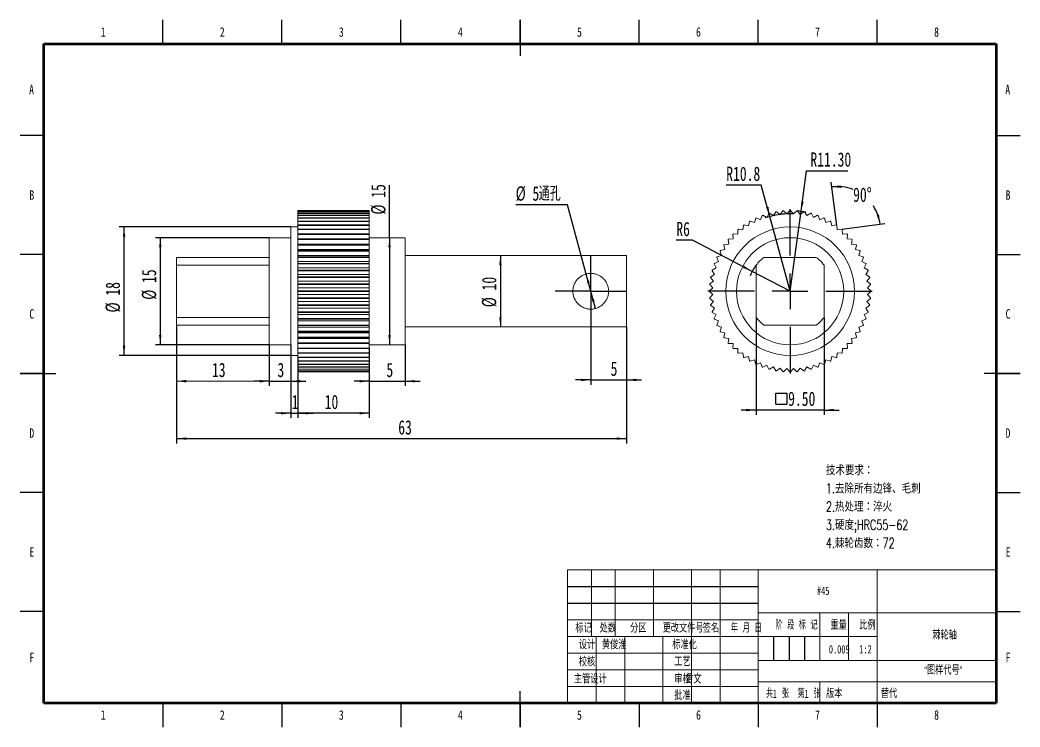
# Model space of a CAD drawing. Header units: millimetres. Extents: x 0 to 420, y 0 to 297.
import ezdxf

# ---------------------------------------------------------------- set-up
doc = ezdxf.new("R2010")
doc.units = ezdxf.units.MM
for name, color, linetype in [('10', 7, 'Continuous'), ('5', 7, 'Continuous'), ('SLD-0', 7, 'Continuous')]:
    doc.layers.add(name, color=color, linetype=linetype)
doc.layers.add('细线层', color=4, linetype='Continuous', lineweight=15)
doc.styles.add('SLDTEXTSTYLE0', font='TXT', dxfattribs={"width": 0.7, "bigfont": 'bigfont'})
doc.styles.add('SLDTEXTSTYLE1', font='TXT', dxfattribs={"width": 0.75})
doc.styles.add('SLDTEXTSTYLE2', font='TXT', dxfattribs={"width": 0.7})
doc.styles.add('SLDTEXTSTYLE3', font='TXT', dxfattribs={"width": 0.6, "bigfont": 'bigfont'})
doc.styles.add('SLDTEXTSTYLE4', font='TXT', dxfattribs={"width": 0.614286, "bigfont": 'bigfont'})
doc.styles.add('SLDTEXTSTYLE5', font='TXT', dxfattribs={"width": 0.62, "bigfont": 'bigfont'})
doc.dimstyles.new('SLDDIMSTYLE0', dxfattribs={"dimtxt": 6, "dimasz": 4.08, "dimexe": 0, "dimexo": 0.0625, "dimgap": 1.5, "dimtad": 2, "dimlfac": 0.333333, "dimrnd": 1e-09, "dimzin": 12, "dimdsep": 46, "dimtxsty": 'SLDTEXTSTYLE2', "dimsah": 1, "dimcen": 0.09, "dimadec": 0, "dimazin": 3, "dimtfac": 1, "dimtofl": 0, "dimtmove": 0, "dimatfit": 3, "dimfxl": 1, "dimfrac": 2, "dimtolj": 1, "dimtzin": 12, "dimarcsym": 0})
doc.dimstyles.new('SLDDIMSTYLE1', dxfattribs={"dimtxt": 6, "dimasz": 4.08, "dimexe": 0, "dimexo": 0.0625, "dimgap": 1.5, "dimtad": 2, "dimlfac": 0.333333, "dimrnd": 1e-09, "dimzin": 12, "dimdsep": 46, "dimtxsty": 'SLDTEXTSTYLE2', "dimsah": 1, "dimcen": 0.09, "dimadec": 0, "dimazin": 3, "dimtfac": 1, "dimtmove": 0, "dimatfit": 0, "dimfxl": 1, "dimfrac": 2, "dimtolj": 1, "dimtzin": 12, "dimarcsym": 0})
doc.dimstyles.new('SLDDIMSTYLE2', dxfattribs={"dimtxt": 6, "dimasz": 4.08, "dimexe": 0, "dimexo": 0.0625, "dimgap": 1.5, "dimtad": 2, "dimlfac": 0.333333, "dimrnd": 1e-09, "dimzin": 12, "dimdsep": 46, "dimtxsty": 'SLDTEXTSTYLE2', "dimsah": 1, "dimcen": 0, "dimadec": 0, "dimazin": 3, "dimtfac": 1, "dimtmove": 0, "dimatfit": 3, "dimfxl": 1, "dimfrac": 2, "dimtolj": 1, "dimtzin": 12, "dimarcsym": 0})
doc.dimstyles.new('SLDDIMSTYLE3', dxfattribs={"dimtxt": 6, "dimasz": 4.08, "dimexe": 0, "dimexo": 0.0625, "dimgap": 1.5, "dimtad": 0, "dimtih": 1, "dimtoh": 1, "dimlfac": 0.333333, "dimrnd": 1e-09, "dimzin": 12, "dimdsep": 46, "dimtxsty": 'SLDTEXTSTYLE2', "dimsah": 1, "dimcen": 0, "dimadec": 0, "dimazin": 3, "dimtfac": 1, "dimtofl": 0, "dimtmove": 0, "dimatfit": 3, "dimfxl": 1, "dimfrac": 2, "dimtolj": 1, "dimtzin": 12, "dimarcsym": 0})
doc.dimstyles.new('SLDDIMSTYLE4', dxfattribs={"dimtxt": 6, "dimasz": 4.08, "dimexe": 0, "dimexo": 0.0625, "dimgap": 1.5, "dimtad": 2, "dimlfac": 0.333333, "dimrnd": 1e-09, "dimzin": 4, "dimdsep": 46, "dimtxsty": 'SLDTEXTSTYLE2', "dimsah": 1, "dimcen": 0.09, "dimadec": 0, "dimazin": 1, "dimtfac": 1, "dimtmove": 0, "dimatfit": 0, "dimfxl": 1, "dimfrac": 2, "dimtolj": 1, "dimtzin": 12, "dimarcsym": 0})
doc.dimstyles.new('SLDDIMSTYLE5', dxfattribs={"dimtxt": 6, "dimasz": 4.08, "dimexe": 0, "dimexo": 0.0625, "dimgap": 1.5, "dimtad": 0, "dimtih": 1, "dimtoh": 1, "dimlfac": 0.333333, "dimrnd": 1e-09, "dimzin": 4, "dimdsep": 46, "dimtxsty": 'SLDTEXTSTYLE2', "dimsah": 1, "dimcen": 0, "dimadec": 0, "dimazin": 1, "dimtfac": 1, "dimtofl": 0, "dimtmove": 0, "dimatfit": 3, "dimfxl": 1, "dimfrac": 2, "dimtolj": 1, "dimtzin": 12, "dimarcsym": 0})
doc.dimstyles.new('SLDDIMSTYLE6', dxfattribs={"dimtxt": 6, "dimasz": 4.08, "dimexe": 0, "dimexo": 0.0625, "dimgap": 1.5, "dimtad": 0, "dimtih": 1, "dimtoh": 1, "dimdec": 4, "dimlfac": 0.333333, "dimzin": 12, "dimdsep": 46, "dimtxsty": 'SLDTEXTSTYLE2', "dimsah": 1, "dimcen": 0.09, "dimazin": 3, "dimtfac": 1, "dimtofl": 0, "dimtmove": 0, "dimatfit": 3, "dimfxl": 1, "dimfrac": 2, "dimtolj": 1, "dimtzin": 12, "dimarcsym": 0})

# ---------------------------------------------------------------- blocks, each defined once
blk = doc.blocks.new('SW_NOTE_12')
at = {"layer": '细线层', "color": 0, "attachment_point": 1, "style": 'SLDTEXTSTYLE0'}
for s, insert, char_height in [('技术要求：', (0, 5.46), 4.233), ('1.去除所有边锋、毛刺', (0, -2.19), 4.2333), ('2.热处理：淬火', (0, -9.83), 4.233), ('3.硬度;HRC55-62', (0, -17.48), 4.2333), ('4.棘轮齿数：72', (0, -25.12), 4.233)]:
    blk.add_mtext(s, dxfattribs=dict(at, insert=insert, char_height=char_height))
blk = doc.blocks.new('_D')
at = {"layer": '10'}
for p, q in [((65.71, 168.8), (65.71, 119.15)), ((254.71, 168.05), (254.71, 119.15)), ((65.71, 121.15), (254.71, 121.15))]:
    blk.add_line(p, q, dxfattribs=at)
for points in [[(65.71, 121.15), (69.79, 120.64), (69.79, 121.66)], [(254.71, 121.15), (250.63, 121.66), (250.63, 120.64)]]:
    blk.add_solid(points, dxfattribs=at)
at = {"layer": '10', "insert": (158.87, 128.88), "char_height": 6, "attachment_point": 1, "style": 'SLDTEXTSTYLE2'}
blk.add_mtext('63', dxfattribs=at)
blk = doc.blocks.new('_D_1')
at = {"layer": '10'}
for p, q in [((239.71, 168.05), (239.71, 143.79)), ((254.71, 168.05), (254.71, 143.79)), ((239.71, 145.79), (233.36, 145.79)), ((239.71, 145.79), (254.71, 145.79)), ((254.71, 145.79), (261.06, 145.79))]:
    blk.add_line(p, q, dxfattribs=at)
for points in [[(239.71, 145.79), (235.63, 146.3), (235.63, 145.28)], [(254.71, 145.79), (258.79, 145.28), (258.79, 146.3)]]:
    blk.add_solid(points, dxfattribs=at)
at = {"layer": '10', "insert": (248.06, 153.52), "char_height": 6, "attachment_point": 1, "style": 'SLDTEXTSTYLE2'}
blk.add_mtext('5', dxfattribs=at)
blk = doc.blocks.new('_D_2')
at = {"layer": '10'}
for p, q in [((113.71, 156.05), (113.71, 129.81)), ((116.71, 155.36), (116.71, 129.81)), ((113.71, 131.81), (107.36, 131.81)), ((113.71, 131.81), (116.71, 131.81)), ((116.71, 131.81), (123.06, 131.81))]:
    blk.add_line(p, q, dxfattribs=at)
for points in [[(113.71, 131.81), (109.63, 132.31), (109.63, 131.3)], [(116.71, 131.81), (120.79, 131.3), (120.79, 132.31)]]:
    blk.add_solid(points, dxfattribs=at)
at = {"layer": '10', "insert": (114.12, 139.54), "char_height": 6, "attachment_point": 1, "style": 'SLDTEXTSTYLE2'}
blk.add_mtext('1', dxfattribs=at)
blk = doc.blocks.new('_D_3')
at = {"layer": '10'}
for p, q in [((116.71, 149.29), (116.71, 129.82)), ((146.71, 149.29), (146.71, 129.82)), ((146.71, 131.82), (116.71, 131.82))]:
    blk.add_line(p, q, dxfattribs=at)
for points in [[(116.71, 131.82), (120.79, 131.31), (120.79, 132.33)], [(146.71, 131.82), (142.63, 132.33), (142.63, 131.31)]]:
    blk.add_solid(points, dxfattribs=at)
at = {"layer": '10', "insert": (127.97, 139.55), "char_height": 6, "attachment_point": 1, "style": 'SLDTEXTSTYLE2'}
blk.add_mtext('10', dxfattribs=at)
blk = doc.blocks.new('_D_4')
at = {"layer": '10'}
for p, q in [((104.71, 160.55), (104.71, 143.26)), ((113.71, 160.55), (113.71, 143.26)), ((104.71, 145.26), (98.36, 145.26)), ((104.71, 145.26), (113.71, 145.26)), ((113.71, 145.26), (120.06, 145.26))]:
    blk.add_line(p, q, dxfattribs=at)
for points in [[(104.71, 145.26), (100.63, 145.77), (100.63, 144.75)], [(113.71, 145.26), (117.79, 144.75), (117.79, 145.77)]]:
    blk.add_solid(points, dxfattribs=at)
at = {"layer": '10', "insert": (108.12, 153), "char_height": 6, "attachment_point": 1, "style": 'SLDTEXTSTYLE2'}
blk.add_mtext('3', dxfattribs=at)
blk = doc.blocks.new('_D_5')
at = {"layer": '10'}
for p, q in [((161.71, 160.55), (161.71, 143.26)), ((146.71, 159.17), (146.71, 143.26)), ((146.71, 145.26), (140.36, 145.26)), ((146.71, 145.26), (161.71, 145.26)), ((161.71, 145.26), (168.06, 145.26))]:
    blk.add_line(p, q, dxfattribs=at)
for points in [[(146.71, 145.26), (142.63, 145.77), (142.63, 144.75)], [(161.71, 145.26), (165.79, 144.75), (165.79, 145.77)]]:
    blk.add_solid(points, dxfattribs=at)
at = {"layer": '10', "insert": (153.89, 153), "char_height": 6, "attachment_point": 1, "style": 'SLDTEXTSTYLE2'}
blk.add_mtext('5', dxfattribs=at)
blk = doc.blocks.new('_D_6')
at = {"layer": '10'}
blk.add_line((201.76, 198.05), (201.76, 168.05), dxfattribs=at)
for points in [[(201.76, 198.05), (201.26, 193.97), (202.27, 193.97)], [(201.76, 168.05), (202.27, 172.13), (201.26, 172.13)]]:
    blk.add_solid(points, dxfattribs=at)
at = {"layer": '10', "char_height": 6, "attachment_point": 1, "rotation": 90, "style": 'SLDTEXTSTYLE2'}
for s, insert in [('10', (194.03, 183.39)), ('%%c', (194, 176.34))]:
    blk.add_mtext(s, dxfattribs=dict(at, insert=insert))
blk = doc.blocks.new('_D_7')
at = {"layer": '10'}
for q in [(155.21, 227.58), (155.21, 160.55)]:
    blk.add_line((155.21, 205.55), q, dxfattribs=at)
for points in [[(155.21, 205.55), (154.7, 201.47), (155.72, 201.47)], [(155.21, 160.55), (155.72, 164.63), (154.7, 164.63)]]:
    blk.add_solid(points, dxfattribs=at)
at = {"layer": '10', "char_height": 6, "attachment_point": 1, "rotation": 90, "style": 'SLDTEXTSTYLE2'}
for s, insert in [('15', (147.48, 222.31)), ('%%c', (147.45, 215.26))]:
    blk.add_mtext(s, dxfattribs=dict(at, insert=insert))
blk = doc.blocks.new('_D_8')
at = {"layer": '10'}
for p, q in [((113.71, 210.05), (41.71, 210.05)), ((43.71, 156.05), (43.71, 210.05)), ((113.71, 156.05), (41.71, 156.05))]:
    blk.add_line(p, q, dxfattribs=at)
for points in [[(43.71, 210.05), (43.2, 205.97), (44.22, 205.97)], [(43.71, 156.05), (44.22, 160.13), (43.2, 160.13)]]:
    blk.add_solid(points, dxfattribs=at)
at = {"layer": '10', "char_height": 6, "attachment_point": 1, "rotation": 90, "style": 'SLDTEXTSTYLE2'}
for s, insert in [('18', (35.97, 181.19)), ('%%c', (35.95, 174.14))]:
    blk.add_mtext(s, dxfattribs=dict(at, insert=insert))
blk = doc.blocks.new('_D_9')
at = {"layer": '10'}
for p, q in [((104.71, 205.55), (56.92, 205.55)), ((58.92, 205.55), (58.92, 160.55)), ((104.71, 160.55), (56.92, 160.55))]:
    blk.add_line(p, q, dxfattribs=at)
for points in [[(58.92, 205.55), (58.41, 201.47), (59.43, 201.47)], [(58.92, 160.55), (59.43, 164.63), (58.41, 164.63)]]:
    blk.add_solid(points, dxfattribs=at)
at = {"layer": '10', "char_height": 6, "attachment_point": 1, "rotation": 90, "style": 'SLDTEXTSTYLE2'}
for s, insert in [('15', (51.19, 186.52)), ('%%c', (51.16, 179.47))]:
    blk.add_mtext(s, dxfattribs=dict(at, insert=insert))
blk = doc.blocks.new('_D_10')
at = {"layer": '10'}
for p, q in [((229.94, 219.36), (208.18, 219.36)), ((237.76, 190.29), (229.94, 219.36)), ((241.66, 175.8), (237.76, 190.29))]:
    blk.add_line(p, q, dxfattribs=at)
for points in [[(237.76, 190.29), (238.33, 186.22), (239.31, 186.48)], [(241.66, 175.8), (241.09, 179.88), (240.11, 179.61)]]:
    blk.add_solid(points, dxfattribs=at)
at = {"layer": '10', "char_height": 6, "attachment_point": 1}
for s, insert, style in [('%%c', (208.18, 227.12), 'SLDTEXTSTYLE2'), ('5', (215.23, 227.1), 'SLDTEXTSTYLE2'), ('通孔', (217.86, 227.1), 'SLDTEXTSTYLE0')]:
    blk.add_mtext(s, dxfattribs=dict(at, insert=insert, style=style))
blk = doc.blocks.new('_D_11')
at = {"layer": '细线层'}
for p, q in [((65.71, 168.8), (65.71, 143.28)), ((104.71, 160.55), (104.71, 143.28)), ((104.71, 145.28), (65.71, 145.28))]:
    blk.add_line(p, q, dxfattribs=at)
for points in [[(65.71, 145.28), (69.79, 144.77), (69.79, 145.79)], [(104.71, 145.28), (100.63, 145.79), (100.63, 144.77)]]:
    blk.add_solid(points, dxfattribs=at)
at = {"layer": '细线层', "insert": (80.62, 153.01), "char_height": 6, "attachment_point": 1, "style": 'SLDTEXTSTYLE2'}
blk.add_mtext('13', dxfattribs=at)
blk = doc.blocks.new('SW_CENTERMARKSYMBOL_37')
at = {"layer": '10', "color": 0}
for p, q in [((0, 7.5), (0, 15)), ((0, 0), (0, 7.5)), ((-7.5, 0), (-15, 0)), ((0, 0), (-7.5, 0)), ((0, 0), (0, -7.5)), ((0, 0), (7.5, 0)), ((7.5, 0), (15, 0)), ((0, -7.5), (0, -15))]:
    blk.add_line(p, q, dxfattribs=at)
blk = doc.blocks.new('_D_12')
at = {"layer": '10'}
for p, q in [((311.35, 227.67), (296.62, 227.67)), ((314.94, 214.44), (311.35, 227.67)), ((323.46, 183.05), (314.94, 214.44))]:
    blk.add_line(p, q, dxfattribs=at)
blk.add_arc((323.46, 183.05), 32.53, 100.6109, 108.694, dxfattribs=at)
blk.add_solid([(314.94, 214.44), (314.36, 218.52), (313.38, 218.25)], dxfattribs=at)
at = {"layer": '10', "insert": (296.62, 235.4), "char_height": 6, "attachment_point": 1, "style": 'SLDTEXTSTYLE2'}
blk.add_mtext('R10.8', dxfattribs=at)
blk = doc.blocks.new('SW_SYMBOL_MOD_BOX')
at = {"layer": '10', "color": 0}
for p, q in [((200, 200), (200, 800)), ((200, 800), (800, 800)), ((800, 800), (800, 200)), ((200, 200), (800, 200))]:
    blk.add_line(p, q, dxfattribs=at)
blk = doc.blocks.new('_D_13')
at = {"layer": '10'}
for p, q in [((309.21, 172.05), (309.21, 131.15)), ((337.71, 172.05), (337.71, 131.15)), ((309.21, 133.15), (302.86, 133.15)), ((337.71, 133.15), (309.21, 133.15)), ((337.71, 133.15), (344.06, 133.15))]:
    blk.add_line(p, q, dxfattribs=at)
for points in [[(309.21, 133.15), (305.13, 133.66), (305.13, 132.64)], [(337.71, 133.15), (341.79, 132.64), (341.79, 133.66)]]:
    blk.add_solid(points, dxfattribs=at)
at = {"layer": '10', "xscale": 0.007734406438631791, "yscale": 0.007734406438631791, "zscale": 0.007734406438631791, "rotation": 359.9999999999987}
blk.add_blockref('SW_SYMBOL_MOD_BOX', (315.94, 134.04), dxfattribs=at)
at = {"layer": '10', "insert": (322.62, 140.88), "char_height": 6, "attachment_point": 1, "style": 'SLDTEXTSTYLE2'}
blk.add_mtext('9.50', dxfattribs=at)
blk = doc.blocks.new('_D_14')
at = {"layer": '10'}
for p, q in [((282.48, 204.47), (275.64, 204.47)), ((307.5, 191.39), (282.48, 204.47)), ((323.46, 183.05), (307.5, 191.39))]:
    blk.add_line(p, q, dxfattribs=at)
blk.add_arc((323.46, 183.05), 18, 142.3415, 158.7413, dxfattribs=at)
blk.add_solid([(307.5, 191.39), (304.12, 193.73), (303.65, 192.83)], dxfattribs=at)
at = {"layer": '10', "insert": (275.64, 212.2), "char_height": 6, "attachment_point": 1, "style": 'SLDTEXTSTYLE2'}
blk.add_mtext('R6', dxfattribs=at)
blk = doc.blocks.new('_D_15')
at = {"layer": '10'}
for p, q in [((328.05, 216.63), (330.38, 233.66)), ((330.38, 233.66), (347.75, 233.66)), ((323.46, 183.05), (328.05, 216.63))]:
    blk.add_line(p, q, dxfattribs=at)
blk.add_arc((323.46, 183.05), 33.9, 78.8328, 84.7673, dxfattribs=at)
blk.add_solid([(328.05, 216.63), (329.11, 220.61), (328.1, 220.75)], dxfattribs=at)
at = {"layer": '10', "insert": (331.97, 241.4), "char_height": 6, "attachment_point": 1, "style": 'SLDTEXTSTYLE2'}
blk.add_mtext('R11.30', dxfattribs=at)
blk = doc.blocks.new('_D_16')
at = {"layer": '10'}
for p, q in [((343.01, 210.74), (340.63, 228.85)), ((345.14, 209.1), (363.25, 211.49))]:
    blk.add_line(p, q, dxfattribs=at)
for start, end in [(68.5297, 97.5), (7.5, 33.4465)]:
    blk.add_arc((343.26, 208.86), 18.16, start, end, dxfattribs=at)
for points in [[(340.89, 226.86), (344.98, 226.44), (344.96, 227.45)], [(361.27, 211.23), (360.79, 215.31), (359.8, 215.07)]]:
    blk.add_solid(points, dxfattribs=at)
at = {"layer": '10', "insert": (349.91, 226.6), "char_height": 6, "attachment_point": 1, "style": 'SLDTEXTSTYLE2'}
blk.add_mtext('90°', dxfattribs=at)
blk = doc.blocks.new('SW_CENTERMARKSYMBOL_38')
at = {"layer": '10', "color": 0}
for p, q in [((0, 15), (0, 34.5)), ((0, 0), (0, 7.5)), ((-15, 0), (-34.5, 0)), ((0, 0), (-7.5, 0)), ((0, 0), (0, -7.5)), ((0, 0), (7.5, 0)), ((15, 0), (34.5, 0)), ((0, -15), (0, -34.5))]:
    blk.add_line(p, q, dxfattribs=at)

msp = doc.modelspace()

# ---------------------------------------------------------------- linework, layer by layer
at = {"color": 7, "linetype": 'Continuous', "lineweight": 30}
for p, q in [((60, 287), (60, 297)), ((110, 287), (110, 297)), ((160, 287), (160, 297)), ((210, 297), (210, 282)), ((210, 287), (210, 297)), ((260, 287), (260, 297)), ((310, 287), (310, 297)), ((360, 287), (360, 297)), ((10, 248.5), (0, 248.5)), ((410, 248.5), (420, 248.5)), ((10, 198.5), (0, 198.5)), ((410, 198.5), (420, 198.5)), ((0, 148.5), (15, 148.5)), ((10, 148.5), (0, 148.5)), ((420, 148.5), (405, 148.5)), ((410, 148.5), (420, 148.5)), ((10, 98.5), (0, 98.5)), ((410, 98.5), (420, 98.5)), ((10, 48.5), (0, 48.5)), ((410, 48.5), (420, 48.5)), ((210, 0), (210, 15)), ((60, 10), (60, 0)), ((110, 10), (110, 0)), ((160, 10), (160, 0)), ((210, 10), (210, 0)), ((260, 10), (260, 0)), ((310, 10), (310, 0)), ((360, 10), (360, 0))]:
    msp.add_line(p, q, dxfattribs=at)
at = {"color": 7, "linetype": 'Continuous', "lineweight": 60}
for p, q in [((10, 10), (10, 287)), ((10, 287), (410, 287)), ((410, 287), (410, 10)), ((410, 10), (10, 10))]:
    msp.add_line(p, q, dxfattribs=at)
at = {"color": 7, "linetype": 'Continuous', "lineweight": 15}
for p, q in [((146.70783, 216.94706), (116.70783, 216.94706)), ((116.70783, 216.94679), (116.70783, 216.94706)), ((146.70783, 216.94679), (116.70783, 216.94679)), ((116.70783, 216.82979), (116.70783, 216.94679)), ((116.70783, 216.82979), (146.70783, 216.82979)), ((116.70783, 216.80578), (116.70783, 216.82979)), ((146.70783, 216.80578), (116.70783, 216.80578)), ((116.70783, 216.45568), (116.70783, 216.80578)), ((116.70783, 216.45568), (146.70783, 216.45568)), ((116.70783, 216.40786), (116.70783, 216.45568)), ((146.70783, 216.40786), (116.70783, 216.40786)), ((116.70783, 215.82732), (116.70783, 216.40786)), ((116.70783, 215.82732), (146.70783, 215.82732)), ((116.70783, 215.75604), (116.70783, 215.82732)), ((146.70783, 215.75604), (116.70783, 215.75604)), ((116.70783, 214.94948), (116.70783, 215.75604)), ((116.70783, 214.94948), (146.70783, 214.94948)), ((116.70783, 214.85528), (116.70783, 214.94948)), ((146.70783, 214.85528), (116.70783, 214.85528)), ((116.70783, 213.82884), (116.70783, 214.85528)), ((146.70783, 216.94679), (146.70783, 216.94706)), ((146.70783, 216.82979), (146.70783, 216.94679)), ((146.70783, 216.80578), (146.70783, 216.82979)), ((146.70783, 216.45568), (146.70783, 216.80578)), ((146.70783, 216.40786), (146.70783, 216.45568)), ((146.70783, 215.82732), (146.70783, 216.40786)), ((146.70783, 215.75604), (146.70783, 215.82732)), ((146.70783, 214.94948), (146.70783, 215.75604)), ((146.70783, 214.85528), (146.70783, 214.94948)), ((146.70783, 213.82884), (146.70783, 214.85528)), ((311.73178, 214.85528), (311.00597, 213.10304)), ((313.6729, 214.07372), (311.99058, 214.94948)), ((314.54866, 215.75604), (313.6729, 214.07372)), ((316.41428, 214.80827), (314.81469, 215.82732)), ((317.43333, 216.40786), (316.41428, 214.80827)), ((319.20924, 215.3011), (317.70456, 216.45568)), ((320.36383, 216.80578), (319.20924, 215.3011)), ((322.03652, 215.54845), (320.63819, 216.82979)), ((323.31786, 216.94679), (322.03652, 215.54845)), ((324.87461, 215.54845), (323.59327, 216.94679)), ((326.27294, 216.82979), (324.87461, 215.54845)), ((327.70189, 215.3011), (326.5473, 216.80578)), ((329.20658, 216.45568), (327.70189, 215.3011)), ((330.49686, 214.80827), (329.47781, 216.40786)), ((332.09645, 215.82732), (330.49686, 214.80827)), ((333.23823, 214.07372), (332.36247, 215.75604)), ((334.92055, 214.94948), (333.23823, 214.07372)), ((335.90516, 213.10304), (335.17936, 214.85528)), ((116.70783, 210.04706), (113.70783, 210.04706)), ((113.70783, 156.04706), (113.70783, 210.04706)), ((116.70783, 213.82884), (146.70783, 213.82884)), ((116.70783, 213.71245), (116.70783, 213.82884)), ((146.70783, 213.71245), (116.70783, 213.71245)), ((116.70783, 212.47394), (116.70783, 213.71245)), ((116.70783, 212.47394), (146.70783, 212.47394)), ((116.70783, 212.33623), (116.70783, 212.47394)), ((146.70783, 212.33623), (116.70783, 212.33623)), ((116.70783, 210.89507), (116.70783, 212.33623)), ((116.70783, 210.89507), (146.70783, 210.89507)), ((116.70783, 210.7371), (116.70783, 210.89507)), ((146.70783, 210.7371), (116.70783, 210.7371)), ((116.70783, 209.10427), (116.70783, 210.7371)), ((146.70783, 213.71245), (146.70783, 213.82884)), ((146.70783, 212.47394), (146.70783, 213.71245)), ((146.70783, 212.33623), (146.70783, 212.47394)), ((146.70783, 210.89507), (146.70783, 212.33623)), ((146.70783, 210.7371), (146.70783, 210.89507)), ((146.70783, 209.10427), (146.70783, 210.7371)), ((303.89868, 210.7371), (303.65113, 208.85671)), ((305.97595, 210.48457), (304.12429, 210.89507)), ((306.38645, 212.33623), (305.97595, 210.48457)), ((308.4338, 211.90361), (306.62496, 212.47394)), ((309.00412, 213.71245), (308.4338, 211.90361)), ((311.00597, 213.10304), (309.25373, 213.82884)), ((337.6574, 213.82884), (335.90516, 213.10304)), ((338.47734, 211.90361), (337.90701, 213.71245)), ((340.28617, 212.47394), (338.47734, 211.90361)), ((340.93519, 210.48457), (340.52468, 212.33623)), ((342.78684, 210.89507), (340.93519, 210.48457)), ((343.26001, 208.85671), (343.01245, 210.7371)), ((116.70783, 209.10427), (146.70783, 209.10427)), ((116.70783, 208.92724), (116.70783, 209.10427)), ((146.70783, 208.92724), (116.70783, 208.92724)), ((116.70783, 207.11516), (116.70783, 208.92724)), ((116.70783, 207.11516), (146.70783, 207.11516)), ((116.70783, 206.92041), (116.70783, 207.11516)), ((146.70783, 206.92041), (116.70783, 206.92041)), ((116.70783, 205.0256), (116.70783, 206.92041)), ((146.70783, 208.92724), (146.70783, 209.10427)), ((146.70783, 207.11516), (146.70783, 208.92724)), ((146.70783, 206.92041), (146.70783, 207.11516)), ((146.70783, 205.0256), (146.70783, 206.92041)), ((299.38747, 206.92041), (299.4702, 205.0256)), ((301.47703, 207.03243), (299.58222, 207.11516)), ((301.55976, 208.92724), (301.47703, 207.03243)), ((303.65113, 208.85671), (301.77073, 209.10427)), ((345.1404, 209.10427), (343.26001, 208.85671)), ((345.43411, 207.03243), (345.35138, 208.92724)), ((347.32892, 207.11516), (345.43411, 207.03243)), ((347.44093, 205.0256), (347.52366, 206.92041)), ((113.70783, 205.54706), (104.70782, 205.54706)), ((104.70782, 205.54706), (104.70782, 183.04706)), ((116.70783, 205.0256), (146.70783, 205.0256)), ((116.70783, 204.94287), (116.70783, 205.0256)), ((116.70783, 204.94287), (146.70783, 204.94287)), ((116.70783, 204.7319), (116.70783, 204.94287)), ((146.70783, 204.7319), (116.70783, 204.7319)), ((116.70783, 202.8515), (116.70783, 204.7319)), ((116.70783, 202.8515), (146.70783, 202.8515)), ((116.70783, 202.60395), (116.70783, 202.8515)), ((116.70783, 202.60395), (146.70783, 202.60395)), ((116.70783, 202.37834), (116.70783, 202.60395)), ((146.70783, 202.37834), (116.70783, 202.37834)), ((116.70783, 200.52668), (116.70783, 202.37834)), ((161.70783, 205.54706), (146.70783, 205.54706)), ((146.70783, 204.94287), (146.70783, 205.0256)), ((146.70783, 204.7319), (146.70783, 204.94287)), ((146.70783, 202.8515), (146.70783, 204.7319)), ((146.70783, 202.60395), (146.70783, 202.8515)), ((146.70783, 202.37834), (146.70783, 202.60395)), ((146.70783, 200.52668), (146.70783, 202.37834)), ((161.70783, 205.54706), (161.70783, 183.04706)), ((295.60756, 202.37834), (296.01806, 200.52668)), ((297.64591, 202.8515), (295.76553, 202.60395)), ((297.39836, 204.7319), (297.64591, 202.8515)), ((299.4702, 205.0256), (297.57539, 204.94287)), ((349.33574, 204.94287), (347.44093, 205.0256)), ((349.26522, 202.8515), (349.51277, 204.7319)), ((351.14561, 202.60395), (349.26522, 202.8515)), ((350.89307, 200.52668), (351.30358, 202.37834)), ((116.70783, 200.52668), (146.70783, 200.52668)), ((116.70783, 200.11618), (116.70783, 200.52668)), ((116.70783, 200.11618), (146.70783, 200.11618)), ((116.70783, 199.87767), (116.70783, 200.11618)), ((146.70783, 199.87767), (116.70783, 199.87767)), ((116.70783, 198.06883), (116.70783, 199.87767)), ((116.70783, 198.06883), (146.70783, 198.06883)), ((116.70783, 197.49851), (116.70783, 198.06883)), ((116.70783, 197.49851), (146.70783, 197.49851)), ((116.70783, 197.2489), (116.70783, 197.49851)), ((146.70783, 200.11618), (146.70783, 200.52668)), ((146.70783, 199.87767), (146.70783, 200.11618)), ((146.70783, 198.06883), (146.70783, 199.87767)), ((146.70783, 197.49851), (146.70783, 198.06883)), ((146.70783, 197.2489), (146.70783, 197.49851)), ((254.70782, 198.04706), (161.70783, 198.04706)), ((254.70782, 198.04706), (254.70782, 183.04706)), ((294.59902, 198.06883), (292.79018, 197.49851)), ((294.02869, 199.87767), (294.59902, 198.06883)), ((296.01806, 200.52668), (294.1664, 200.11618)), ((352.74473, 200.11618), (350.89307, 200.52668)), ((352.31211, 198.06883), (352.88244, 199.87767)), ((354.12095, 197.49851), (352.31211, 198.06883)), ((65.70782, 197.29706), (104.70782, 197.29706)), ((65.70782, 197.29706), (65.70782, 194.04422)), ((104.70782, 194.04422), (65.70782, 194.04422)), ((65.70782, 194.04422), (65.70782, 172.0499)), ((146.70783, 197.2489), (116.70783, 197.2489)), ((116.70783, 195.49666), (116.70783, 197.2489)), ((116.70783, 195.49666), (146.70783, 195.49666)), ((116.70783, 194.77085), (116.70783, 195.49666)), ((116.70783, 194.77085), (146.70783, 194.77085)), ((116.70783, 194.51205), (116.70783, 194.77085)), ((146.70783, 194.51205), (116.70783, 194.51205)), ((116.70783, 192.82973), (116.70783, 194.51205)), ((146.70783, 195.49666), (146.70783, 197.2489)), ((146.70783, 194.77085), (146.70783, 195.49666)), ((146.70783, 194.51205), (146.70783, 194.77085)), ((146.70783, 192.82973), (146.70783, 194.51205)), ((291.55315, 194.51205), (292.42891, 192.82973)), ((293.39959, 195.49666), (291.64735, 194.77085)), ((292.67379, 197.2489), (293.39959, 195.49666)), ((309.20557, 172.0499), (309.20557, 194.04422)), ((312.45841, 197.29706), (334.45273, 197.29706)), ((337.70557, 194.04422), (337.70557, 172.0499)), ((353.51154, 195.49666), (354.23734, 197.2489)), ((355.26379, 194.77085), (353.51154, 195.49666)), ((354.48222, 192.82973), (355.35798, 194.51205)), ((116.70783, 192.82973), (146.70783, 192.82973)), ((116.70783, 191.95397), (116.70783, 192.82973)), ((116.70783, 191.95397), (146.70783, 191.95397)), ((116.70783, 191.68794), (116.70783, 191.95397)), ((146.70783, 191.68794), (116.70783, 191.68794)), ((116.70783, 190.08835), (116.70783, 191.68794)), ((116.70783, 190.08835), (146.70783, 190.08835)), ((116.70783, 189.0693), (116.70783, 190.08835)), ((116.70783, 189.0693), (146.70783, 189.0693)), ((116.70783, 188.79807), (116.70783, 189.0693)), ((146.70783, 191.95397), (146.70783, 192.82973)), ((146.70783, 191.68794), (146.70783, 191.95397)), ((146.70783, 190.08835), (146.70783, 191.68794)), ((146.70783, 189.0693), (146.70783, 190.08835)), ((146.70783, 188.79807), (146.70783, 189.0693)), ((291.69436, 190.08835), (290.09477, 189.0693)), ((290.67531, 191.68794), (291.69436, 190.08835)), ((292.42891, 192.82973), (290.74659, 191.95397)), ((356.16454, 191.95397), (354.48222, 192.82973)), ((355.21677, 190.08835), (356.23582, 191.68794)), ((356.81636, 189.0693), (355.21677, 190.08835)), ((146.70783, 188.79807), (116.70783, 188.79807)), ((116.70783, 187.29339), (116.70783, 188.79807)), ((116.70783, 187.29339), (146.70783, 187.29339)), ((116.70783, 186.1388), (116.70783, 187.29339)), ((116.70783, 186.1388), (146.70783, 186.1388)), ((116.70783, 185.86444), (116.70783, 186.1388)), ((146.70783, 185.86444), (116.70783, 185.86444)), ((116.70783, 184.46611), (116.70783, 185.86444)), ((146.70783, 187.29339), (146.70783, 188.79807)), ((146.70783, 186.1388), (146.70783, 187.29339)), ((146.70783, 185.86444), (146.70783, 186.1388)), ((146.70783, 184.46611), (146.70783, 185.86444)), ((289.67284, 185.86444), (290.95418, 184.46611)), ((291.20153, 187.29339), (289.69685, 186.1388)), ((290.04695, 188.79807), (291.20153, 187.29339)), ((355.7096, 187.29339), (356.86419, 188.79807)), ((357.21428, 186.1388), (355.7096, 187.29339)), ((355.95695, 184.46611), (357.23829, 185.86444)), ((104.70782, 183.04706), (104.70782, 160.54706)), ((116.70783, 184.46611), (146.70783, 184.46611)), ((116.70783, 183.18477), (116.70783, 184.46611)), ((116.70783, 183.18477), (146.70783, 183.18477)), ((116.70783, 182.90936), (116.70783, 183.18477)), ((146.70783, 182.90936), (116.70783, 182.90936)), ((116.70783, 181.62802), (116.70783, 182.90936)), ((146.70783, 181.62802), (116.70783, 181.62802)), ((116.70783, 180.22969), (116.70783, 181.62802)), ((146.70783, 183.18477), (146.70783, 184.46611)), ((146.70783, 182.90936), (146.70783, 183.18477)), ((146.70783, 181.62802), (146.70783, 182.90936)), ((146.70783, 180.22969), (146.70783, 181.62802)), ((161.70783, 183.04706), (161.70783, 160.54706)), ((254.70782, 183.04706), (254.70782, 168.04706)), ((290.95418, 184.46611), (289.55584, 183.18477)), ((289.55584, 182.90936), (290.95418, 181.62802)), ((290.95418, 181.62802), (289.67284, 180.22969)), ((357.35529, 183.18477), (355.95695, 184.46611)), ((355.95695, 181.62802), (357.35529, 182.90936)), ((357.23829, 180.22969), (355.95695, 181.62802)), ((116.70783, 180.22969), (146.70783, 180.22969)), ((116.70783, 179.95533), (116.70783, 180.22969)), ((146.70783, 179.95533), (116.70783, 179.95533)), ((116.70783, 178.80074), (116.70783, 179.95533)), ((116.70783, 178.80074), (146.70783, 178.80074)), ((116.70783, 177.29605), (116.70783, 178.80074)), ((116.70783, 177.29605), (146.70783, 177.29605)), ((116.70783, 177.02482), (116.70783, 177.29605)), ((146.70783, 177.02482), (116.70783, 177.02482)), ((116.70783, 176.00577), (116.70783, 177.02482)), ((146.70783, 179.95533), (146.70783, 180.22969)), ((146.70783, 178.80074), (146.70783, 179.95533)), ((146.70783, 177.29605), (146.70783, 178.80074)), ((146.70783, 177.02482), (146.70783, 177.29605)), ((146.70783, 176.00577), (146.70783, 177.02482)), ((289.69685, 179.95533), (291.20153, 178.80074)), ((291.20153, 178.80074), (290.04695, 177.29605)), ((290.09477, 177.02482), (291.69436, 176.00577)), ((355.21677, 176.00577), (356.81636, 177.02482)), ((355.7096, 178.80074), (357.21428, 179.95533)), ((356.86419, 177.29605), (355.7096, 178.80074)), ((116.70783, 176.00577), (146.70783, 176.00577)), ((116.70783, 174.40618), (116.70783, 176.00577)), ((116.70783, 174.40618), (146.70783, 174.40618)), ((116.70783, 174.14016), (116.70783, 174.40618)), ((146.70783, 174.14016), (116.70783, 174.14016)), ((116.70783, 173.2644), (116.70783, 174.14016)), ((116.70783, 173.2644), (146.70783, 173.2644)), ((116.70783, 171.58208), (116.70783, 173.2644)), ((146.70783, 174.40618), (146.70783, 176.00577)), ((146.70783, 174.14016), (146.70783, 174.40618)), ((146.70783, 173.2644), (146.70783, 174.14016)), ((146.70783, 171.58208), (146.70783, 173.2644)), ((291.69436, 176.00577), (290.67531, 174.40618)), ((290.74659, 174.14016), (292.42891, 173.2644)), ((292.42891, 173.2644), (291.55315, 171.58208)), ((354.48222, 173.2644), (356.16454, 174.14016)), ((355.35798, 171.58208), (354.48222, 173.2644)), ((356.23582, 174.40618), (355.21677, 176.00577)), ((65.70782, 172.0499), (104.70782, 172.0499)), ((65.70782, 172.0499), (65.70782, 168.79706)), ((104.70782, 168.79706), (65.70782, 168.79706)), ((116.70783, 171.58208), (146.70783, 171.58208)), ((116.70783, 171.32327), (116.70783, 171.58208)), ((146.70783, 171.32327), (116.70783, 171.32327)), ((116.70783, 170.59747), (116.70783, 171.32327)), ((116.70783, 170.59747), (146.70783, 170.59747)), ((116.70783, 168.84523), (116.70783, 170.59747)), ((116.70783, 168.84523), (146.70783, 168.84523)), ((116.70783, 168.59562), (116.70783, 168.84523)), ((146.70783, 168.59562), (116.70783, 168.59562)), ((116.70783, 168.02529), (116.70783, 168.59562)), ((116.70783, 168.02529), (146.70783, 168.02529)), ((116.70783, 166.21646), (116.70783, 168.02529)), ((146.70783, 171.32327), (146.70783, 171.58208)), ((146.70783, 170.59747), (146.70783, 171.32327)), ((146.70783, 168.84523), (146.70783, 170.59747)), ((146.70783, 168.59562), (146.70783, 168.84523)), ((146.70783, 168.02529), (146.70783, 168.59562)), ((146.70783, 166.21646), (146.70783, 168.02529)), ((161.70783, 168.04706), (254.70782, 168.04706)), ((291.64735, 171.32327), (293.39959, 170.59747)), ((293.39959, 170.59747), (292.67379, 168.84523)), ((292.79018, 168.59562), (294.59902, 168.02529)), ((294.59902, 168.02529), (294.02869, 166.21646)), ((334.45273, 168.79706), (312.45841, 168.79706)), ((352.31211, 168.02529), (354.12095, 168.59562)), ((352.88244, 166.21646), (352.31211, 168.02529)), ((353.51154, 170.59747), (355.26379, 171.32327)), ((354.23734, 168.84523), (353.51154, 170.59747)), ((116.70783, 166.21646), (146.70783, 166.21646)), ((116.70783, 165.97795), (116.70783, 166.21646)), ((146.70783, 165.97795), (116.70783, 165.97795)), ((116.70783, 165.56744), (116.70783, 165.97795)), ((116.70783, 165.56744), (146.70783, 165.56744)), ((116.70783, 163.71579), (116.70783, 165.56744)), ((146.70783, 165.97795), (146.70783, 166.21646)), ((146.70783, 165.56744), (146.70783, 165.97795)), ((146.70783, 163.71579), (146.70783, 165.56744)), ((294.1664, 165.97795), (296.01806, 165.56744)), ((296.01806, 165.56744), (295.60756, 163.71579)), ((350.89307, 165.56744), (352.74473, 165.97795)), ((351.30358, 163.71579), (350.89307, 165.56744)), ((104.70782, 160.54706), (113.70783, 160.54706)), ((116.70783, 163.71579), (146.70783, 163.71579)), ((116.70783, 163.49018), (116.70783, 163.71579)), ((146.70783, 163.49018), (116.70783, 163.49018)), ((116.70783, 163.24262), (116.70783, 163.49018)), ((116.70783, 163.24262), (146.70783, 163.24262)), ((116.70783, 161.36223), (116.70783, 163.24262)), ((116.70783, 161.36223), (146.70783, 161.36223)), ((116.70783, 161.15125), (116.70783, 161.36223)), ((146.70783, 161.15125), (116.70783, 161.15125)), ((116.70783, 161.06852), (116.70783, 161.15125)), ((116.70783, 161.06852), (146.70783, 161.06852)), ((116.70783, 159.17371), (116.70783, 161.06852)), ((146.70783, 163.49018), (146.70783, 163.71579)), ((146.70783, 163.24262), (146.70783, 163.49018)), ((146.70783, 161.36223), (146.70783, 163.24262)), ((146.70783, 161.15125), (146.70783, 161.36223)), ((146.70783, 161.06852), (146.70783, 161.15125)), ((146.70783, 159.17371), (146.70783, 161.06852)), ((146.70783, 160.54706), (161.70783, 160.54706)), ((295.76553, 163.49018), (297.64591, 163.24262)), ((297.64591, 163.24262), (297.39836, 161.36223)), ((297.57539, 161.15125), (299.4702, 161.06852)), ((299.4702, 161.06852), (299.38747, 159.17371)), ((347.44093, 161.06852), (349.33574, 161.15125)), ((347.52366, 159.17371), (347.44093, 161.06852)), ((349.26522, 163.24262), (351.14561, 163.49018)), ((349.51277, 161.36223), (349.26522, 163.24262)), ((113.70783, 156.04706), (116.70783, 156.04706)), ((116.70783, 159.17371), (146.70783, 159.17371)), ((116.70783, 158.97897), (116.70783, 159.17371)), ((146.70783, 158.97897), (116.70783, 158.97897)), ((116.70783, 157.16689), (116.70783, 158.97897)), ((116.70783, 157.16689), (146.70783, 157.16689)), ((116.70783, 156.98986), (116.70783, 157.16689)), ((146.70783, 156.98986), (116.70783, 156.98986)), ((116.70783, 155.35702), (116.70783, 156.98986)), ((146.70783, 158.97897), (146.70783, 159.17371)), ((146.70783, 157.16689), (146.70783, 158.97897)), ((146.70783, 156.98986), (146.70783, 157.16689)), ((146.70783, 155.35702), (146.70783, 156.98986)), ((299.58222, 158.97897), (301.47703, 159.0617)), ((301.47703, 159.0617), (301.55976, 157.16689)), ((301.77073, 156.98986), (303.65113, 157.23741)), ((303.65113, 157.23741), (303.89868, 155.35702)), ((304.12429, 155.19905), (305.97595, 155.60956)), ((305.97595, 155.60956), (306.38645, 153.7579)), ((340.52468, 153.7579), (340.93519, 155.60956)), ((340.93519, 155.60956), (342.78684, 155.19905)), ((343.01245, 155.35702), (343.26001, 157.23741)), ((343.26001, 157.23741), (345.1404, 156.98986)), ((345.35138, 157.16689), (345.43411, 159.0617)), ((345.43411, 159.0617), (347.32892, 158.97897)), ((116.70783, 155.35702), (146.70783, 155.35702)), ((116.70783, 155.19905), (116.70783, 155.35702)), ((146.70783, 155.19905), (116.70783, 155.19905)), ((116.70783, 153.7579), (116.70783, 155.19905)), ((116.70783, 153.7579), (146.70783, 153.7579)), ((116.70783, 153.62019), (116.70783, 153.7579)), ((146.70783, 153.62019), (116.70783, 153.62019)), ((116.70783, 152.38168), (116.70783, 153.62019)), ((116.70783, 152.38168), (146.70783, 152.38168)), ((116.70783, 152.26529), (116.70783, 152.38168)), ((146.70783, 152.26529), (116.70783, 152.26529)), ((116.70783, 151.23884), (116.70783, 152.26529)), ((116.70783, 151.23884), (146.70783, 151.23884)), ((116.70783, 151.14465), (116.70783, 151.23884)), ((146.70783, 155.19905), (146.70783, 155.35702)), ((146.70783, 153.7579), (146.70783, 155.19905)), ((146.70783, 153.62019), (146.70783, 153.7579)), ((146.70783, 152.38168), (146.70783, 153.62019)), ((146.70783, 152.26529), (146.70783, 152.38168)), ((146.70783, 151.23884), (146.70783, 152.26529)), ((146.70783, 151.14465), (146.70783, 151.23884)), ((306.62496, 153.62019), (308.4338, 154.19052)), ((308.4338, 154.19052), (309.00412, 152.38168)), ((309.25373, 152.26529), (311.00597, 152.99109)), ((311.00597, 152.99109), (311.73178, 151.23884)), ((311.99058, 151.14465), (313.6729, 152.02041)), ((313.6729, 152.02041), (314.54866, 150.33809)), ((314.81469, 150.26681), (316.41428, 151.28586)), ((316.41428, 151.28586), (317.43333, 149.68627)), ((329.47781, 149.68627), (330.49686, 151.28586)), ((330.49686, 151.28586), (332.09645, 150.26681)), ((332.36247, 150.33809), (333.23823, 152.02041)), ((333.23823, 152.02041), (334.92055, 151.14465)), ((335.17936, 151.23884), (335.90516, 152.99109)), ((335.90516, 152.99109), (337.6574, 152.26529)), ((337.90701, 152.38168), (338.47734, 154.19052)), ((338.47734, 154.19052), (340.28617, 153.62019)), ((146.70783, 151.14465), (116.70783, 151.14465)), ((116.70783, 150.33809), (116.70783, 151.14465)), ((116.70783, 150.33809), (146.70783, 150.33809)), ((116.70783, 150.26681), (116.70783, 150.33809)), ((146.70783, 150.26681), (116.70783, 150.26681)), ((116.70783, 149.68627), (116.70783, 150.26681)), ((116.70783, 149.68627), (146.70783, 149.68627)), ((116.70783, 149.63844), (116.70783, 149.68627)), ((146.70783, 149.63844), (116.70783, 149.63844)), ((116.70783, 149.28835), (116.70783, 149.63844)), ((116.70783, 149.28835), (146.70783, 149.28835)), ((116.70783, 149.26434), (116.70783, 149.28835)), ((146.70783, 149.26434), (116.70783, 149.26434)), ((116.70783, 149.14734), (116.70783, 149.26434)), ((116.70783, 149.14734), (146.70783, 149.14734)), ((116.70783, 149.14706), (116.70783, 149.14734)), ((116.70783, 149.14706), (146.70783, 149.14706)), ((146.70783, 150.33809), (146.70783, 151.14465)), ((146.70783, 150.26681), (146.70783, 150.33809)), ((146.70783, 149.68627), (146.70783, 150.26681)), ((146.70783, 149.63844), (146.70783, 149.68627)), ((146.70783, 149.28835), (146.70783, 149.63844)), ((146.70783, 149.26434), (146.70783, 149.28835)), ((146.70783, 149.14734), (146.70783, 149.26434)), ((146.70783, 149.14706), (146.70783, 149.14734)), ((317.70456, 149.63844), (319.20924, 150.79303)), ((319.20924, 150.79303), (320.36383, 149.28835)), ((320.63819, 149.26434), (322.03652, 150.54568)), ((322.03652, 150.54568), (323.31786, 149.14734)), ((323.59327, 149.14734), (324.87461, 150.54568)), ((324.87461, 150.54568), (326.27294, 149.26434)), ((326.5473, 149.28835), (327.70189, 150.79303)), ((327.70189, 150.79303), (329.20658, 149.63844))]:
    msp.add_line(p, q, dxfattribs=at)
for radius in [27, 22.5]:
    msp.add_circle((323.45557, 183.04706), radius, dxfattribs=at)
for radius, start, end in [(33.9, 109.7672569, 110.2327431), (33.9, 104.7672569, 105.2327431), (33.9, 99.7672569, 100.2327431), (33.9, 94.7672569, 95.2327431), (33.9, 89.7672569, 90.2327431), (33.9, 84.7672569, 85.2327431), (33.9, 79.7672569, 80.2327431), (33.9, 74.7672569, 75.2327431), (33.9, 69.7672569, 70.2327431), (33.9, 124.7672569, 125.2327431), (33.9, 119.7672569, 120.2327431), (33.9, 114.7672569, 115.2327431), (33.9, 64.7672569, 65.2327431), (33.9, 59.7672569, 60.2327431), (33.9, 54.7672569, 55.2327431), (33.9, 134.7672569, 135.2327431), (33.9, 129.7672569, 130.2327431), (33.9, 49.7672569, 50.2327431), (33.9, 44.7672569, 45.2327431), (33.9, 144.7672569, 145.2327431), (33.9, 139.7672569, 140.2327431), (33.9, 39.7672569, 40.2327431), (33.9, 34.7672569, 35.2327431), (33.9, 154.7672569, 155.2327431), (33.9, 149.7672569, 150.2327431), (33.9, 29.7672569, 30.2327431), (33.9, 24.7672569, 25.2327431), (33.9, 159.7672569, 160.2327431), (18, 127.658462, 142.341538), (18, 37.658462, 52.341538), (33.9, 19.7672569, 20.2327431), (33.9, 169.7672569, 170.2327431), (33.9, 164.7672569, 165.2327431), (33.9, 14.7672569, 15.2327431), (33.9, 9.7672569, 10.2327431), (33.9, 174.7672569, 175.2327431), (33.9, 4.7672569, 5.2327431), (33.9, 179.7672569, 180.2327431), (33.9, 359.7672569, 0.2327431), (33.9, 184.7672569, 185.2327431), (33.9, 189.7672569, 190.2327431), (33.9, 349.7672569, 350.2327431), (33.9, 354.7672569, 355.2327431), (33.9, 194.7672569, 195.2327431), (33.9, 344.7672569, 345.2327431), (33.9, 199.7672569, 200.2327431), (33.9, 204.7672569, 205.2327431), (18, 217.658462, 232.341538), (18, 307.658462, 322.341538), (33.9, 334.7672569, 335.2327431), (33.9, 339.7672569, 340.2327431), (33.9, 209.7672569, 210.2327431), (33.9, 329.7672569, 330.2327431), (33.9, 214.7672569, 215.2327431), (33.9, 219.7672569, 220.2327431), (33.9, 319.7672569, 320.2327431), (33.9, 324.7672569, 325.2327431), (33.9, 224.7672569, 225.2327431), (33.9, 229.7672569, 230.2327431), (33.9, 309.7672569, 310.2327431), (33.9, 314.7672569, 315.2327431), (33.9, 234.7672569, 235.2327431), (33.9, 239.7672569, 240.2327431), (33.9, 244.7672569, 245.2327431), (33.9, 249.7672569, 250.2327431), (33.9, 289.7672569, 290.2327431), (33.9, 294.7672569, 295.2327431), (33.9, 299.7672569, 300.2327431), (33.9, 304.7672569, 305.2327431), (33.9, 254.7672569, 255.2327431), (33.9, 259.7672569, 260.2327431), (33.9, 264.7672569, 265.2327431), (33.9, 269.7672569, 270.2327431), (33.9, 274.7672569, 275.2327431), (33.9, 279.7672569, 280.2327431), (33.9, 284.7672569, 285.2327431)]:
    msp.add_arc((323.45557, 183.04706), radius, start, end, dxfattribs=at)
msp.add_open_spline([(232.20783, 183.04706), (232.20783, 182.54277), (232.25816, 182.04844), (232.45391, 181.07842), (232.60203, 180.59787), (233.17169, 179.24018), (233.72714, 178.42052), (234.74691, 177.4017), (235.12209, 177.09252), (235.92795, 176.55105), (236.35297, 176.32161), (237.2501, 175.9445), (237.72923, 175.79583), (238.69974, 175.59864), (239.19154, 175.54826), (240.18876, 175.54591), (240.69418, 175.59576), (241.66442, 175.78989), (242.14029, 175.93544), (243.04846, 176.31414), (243.47561, 176.54409), (244.28124, 177.08311), (244.65926, 177.39335), (245.68137, 178.41117), (246.23885, 179.233), (246.80756, 180.58097), (246.95595, 181.05595), (247.15605, 182.03525), (247.20642, 182.52881), (247.20918, 183.52369), (247.15967, 184.03018), (246.96507, 185.00382), (246.82098, 185.47581), (246.43941, 186.39095), (246.20713, 186.8212), (245.66713, 187.62655), (245.35537, 188.0057), (244.67347, 188.68844), (244.303, 188.99427), (243.49935, 189.53623), (243.06564, 189.77104), (242.16869, 190.14853), (241.7011, 190.29457), (240.72254, 190.49487), (240.22278, 190.54582), (239.22987, 190.54827), (238.72639, 190.49926), (237.74895, 190.30387), (237.2783, 190.15969), (235.91603, 189.5923), (235.09913, 189.04277), (234.06989, 188.0168), (233.76329, 187.64567), (233.22111, 186.84274), (232.98395, 186.40561), (232.60395, 185.5017), (232.45838, 185.03271), (232.25969, 184.05825), (232.20783, 183.55136), (232.20783, 183.04706)], degree=3, knots=[0, 0, 0, 0, 0.03125, 0.03125, 0.0625, 0.0625, 0.125, 0.125, 0.15625, 0.15625, 0.1875, 0.1875, 0.21875, 0.21875, 0.25, 0.25, 0.28125, 0.28125, 0.3125, 0.3125, 0.34375, 0.34375, 0.375, 0.375, 0.4375, 0.4375, 0.46875, 0.46875, 0.5, 0.5, 0.53125, 0.53125, 0.5625, 0.5625, 0.59375, 0.59375, 0.625, 0.625, 0.65625, 0.65625, 0.6875, 0.6875, 0.71875, 0.71875, 0.75, 0.75, 0.78125, 0.78125, 0.8125, 0.8125, 0.875, 0.875, 0.90625, 0.90625, 0.9375, 0.9375, 0.96875, 0.96875, 1, 1, 1, 1], dxfattribs=at)
at = {"layer": '10', "color": 7, "lineweight": 15}
for p, q in [((240, 66), (240, 38)), ((250, 66), (250, 38)), ((266, 66), (266, 38)), ((282, 66), (282, 10)), ((294, 66), (294, 10)), ((310, 66), (310, 10)), ((360, 66), (360, 38)), ((310, 48), (410, 48)), ((335.98622, 48), (335.98622, 28)), ((348, 48), (348, 28)), ((230, 45), (310, 45)), ((230, 38), (360, 38)), ((242, 38), (242, 10)), ((254, 38), (254, 10)), ((270, 38), (270, 10)), ((360, 38), (360, 10)), ((230, 31), (310, 31)), ((310, 28), (410, 28)), ((230, 24), (310, 24)), ((230, 17), (310, 17)), ((310, 19), (410, 19))]:
    msp.add_line(p, q, dxfattribs=at)
at = {"layer": '10', "color": 7}
for p, q in [((230, 59), (310, 59)), ((230, 52), (310, 52))]:
    msp.add_line(p, q, dxfattribs=at)
at = {"layer": '10'}
msp.add_arc((323.45557, 183.04706), 32.53235, 87.5, 100.6108519, dxfattribs=at)
at = {"layer": '5', "color": 7, "lineweight": 15}
for q in [(410, 66), (230, 10)]:
    msp.add_line((230, 66), q, dxfattribs=at)
at = {"layer": 'SLD-0'}
for p, q in [((316.5, 38), (316.5, 28)), ((323, 38), (323, 28)), ((329.5, 38), (329.5, 28))]:
    msp.add_line(p, q, dxfattribs=at)
at = {"layer": 'SLD-0', "lineweight": 15}
msp.add_line((335.98622, 19), (335.98622, 10), dxfattribs=at)

# ---------------------------------------------------------------- block references
at = {"layer": '10'}
for name, p in [('SW_CENTERMARKSYMBOL_38', (323.45557, 183.04706)), ('SW_CENTERMARKSYMBOL_37', (239.70783, 183.04706))]:
    msp.add_blockref(name, p, dxfattribs=at)
at = {"layer": '细线层'}
msp.add_blockref('SW_NOTE_12', (338.45849, 104.54368), dxfattribs=at)

# ---------------------------------------------------------------- texts
at = {"color": 7, "linetype": 'Continuous', "lineweight": 0, "char_height": 3.96875, "attachment_point": 2, "style": 'SLDTEXTSTYLE1'}
for s, insert in [('1', (34.96004, 293.94391)), ('2', (84.96004, 293.94391)), ('3', (134.96004, 293.94391)), ('4', (184.96004, 293.94391)), ('5', (234.96004, 293.94391)), ('6', (284.96004, 293.94391)), ('7', (334.96004, 293.94391)), ('8', (384.96004, 293.94391)), ('A', (4.83969, 269.78056)), ('A', (414.83969, 269.78056)), ('B', (4.9706, 225.44391)), ('B', (414.9706, 225.44391)), ('C', (4.95866, 175.53056)), ('C', (414.95866, 175.53056)), ('D', (4.95269, 125.44391)), ('D', (414.95269, 125.44391)), ('E', (5.00781, 75.53056)), ('E', (415.00781, 75.53056)), ('F', (4.95774, 31.19391)), ('F', (414.95774, 31.19391)), ('1', (34.96004, 7.03056)), ('2', (84.96004, 7.03056)), ('3', (134.96004, 7.03056)), ('4', (184.96004, 7.03056)), ('5', (234.96004, 7.03056)), ('6', (284.96004, 7.03056)), ('7', (334.96004, 7.03056)), ('8', (384.96004, 7.03056))]:
    msp.add_mtext(s, dxfattribs=dict(at, insert=insert))
at = {"layer": '10', "char_height": 3.5}
for s, insert, attachment_point, style in [('#45', (337.34349, 58.98121), 2, 'SLDTEXTSTYLE2'), ('标记', (236.71069, 43.21664), 2, 'SLDTEXTSTYLE0'), ('处数', (246.88614, 43.21664), 2, 'SLDTEXTSTYLE0'), ('分区', (259.68274, 43.21664), 2, 'SLDTEXTSTYLE0'), ('更改文件号', (278.52929, 43.21664), 2, 'SLDTEXTSTYLE0'), ('签名', (290.18723, 43.21664), 2, 'SLDTEXTSTYLE0'), ('年 月 日', (305.04105, 43.21664), 2, 'SLDTEXTSTYLE5'), ('阶 段 标 记', (326.12546, 44.49406), 2, 'SLDTEXTSTYLE4'), ('重量', (343.85048, 44.49406), 2, 'SLDTEXTSTYLE0'), ('比例', (355.94204, 44.49406), 2, 'SLDTEXTSTYLE0'), ('棘轮轴', (388.34388, 40.2909), 2, 'SLDTEXTSTYLE0'), ('设计', (238.15037, 36.23433), 2, 'SLDTEXTSTYLE0'), ('黄俊淮', (244.39076, 36.23433), 1, 'SLDTEXTSTYLE0'), ('标准化', (279.12129, 36.23433), 2, 'SLDTEXTSTYLE0'), ('0.009', (344.09506, 34.40494), 2, 'SLDTEXTSTYLE2'), ('1:2', (355.08436, 34.40494), 2, 'SLDTEXTSTYLE2'), ('校核', (238.14946, 29.05609), 2, 'SLDTEXTSTYLE0'), ('工艺', (278.23505, 29.09853), 2, 'SLDTEXTSTYLE0'), ('“图样代号”', (387.79944, 25.54965), 2, 'SLDTEXTSTYLE0'), ('主管设计', (239.5306, 21.83011), 2, 'SLDTEXTSTYLE0'), ('审核', (278.23444, 21.83011), 2, 'SLDTEXTSTYLE0'), ('曾文', (279.38982, 21.83011), 1, 'SLDTEXTSTYLE0'), ('批准', (278.21652, 14.94105), 2, 'SLDTEXTSTYLE0'), ('共  张', (318.17823, 15.70099), 2, 'SLDTEXTSTYLE3'), ('1', (316.14234, 15.70099), 1, 'SLDTEXTSTYLE2'), ('第  张', (331.44171, 15.70099), 2, 'SLDTEXTSTYLE3'), ('1', (329.47947, 15.70099), 1, 'SLDTEXTSTYLE2'), ('版本', (341.9606, 15.701), 2, 'SLDTEXTSTYLE0')]:
    msp.add_mtext(s, dxfattribs=dict(at, insert=insert, attachment_point=attachment_point, style=style))
at = {"layer": 'SLD-0', "insert": (361.56088, 15.701), "char_height": 3.5, "attachment_point": 1, "style": 'SLDTEXTSTYLE0'}
msp.add_mtext('替代', dxfattribs=at)

# ---------------------------------------------------------------- dimensions: what is measured, and where the dimension line sits
at = {"layer": '10'}
for mpoint, dimstyle, picture, middle in [((328.05094, 216.63415), 'SLDDIMSTYLE5', '_D_15', (339.85965, 237.37311)), ((307.50374, 191.38608), 'SLDDIMSTYLE3', '_D_14', (278.26617, 208.18073))]:
    dim = msp.add_radius_dim(center=(323.45557, 183.04706), mpoint=mpoint, dimstyle=dimstyle, dxfattribs=at)
    dim.commit()
    dim.dimension.update_dxf_attribs({"geometry": picture, "text_midpoint": middle, "dimtype": 164})
dim = msp.add_radius_dim(center=(323.45557, 183.04706), mpoint=(314.93906, 214.44488), text='R10.8', dimstyle='SLDDIMSTYLE3', dxfattribs=at)
dim.commit()
dim.dimension.update_dxf_attribs({"geometry": '_D_12', "text_midpoint": (303.19394, 231.3808), "dimtype": 164})
for base, p1, p2, picture, middle in [((155.211, 160.54706), (161.70783, 205.54706), (161.70783, 160.54706), '_D_7', (155.211, 221.41547)), ((43.70783, 210.04706), (113.70783, 156.04706), (113.70783, 210.04706), '_D_8', (43.70783, 180.29157)), ((58.9222, 160.54706), (104.70783, 205.54706), (104.70783, 160.54706), '_D_9', (58.9222, 185.6307)), ((201.76355, 168.04706), (161.70783, 198.04706), (161.70783, 168.04706), '_D_6', (201.76355, 182.49525))]:
    dim = msp.add_linear_dim(base=base, p1=p1, p2=p2, angle=90, text='%%c<>', dimstyle='SLDDIMSTYLE0', dxfattribs=at)
    dim.commit()
    dim.dimension.update_dxf_attribs({"geometry": picture, "text_midpoint": middle, "dimtype": 160})
dim = msp.add_diameter_dim_2p(p1=(237.76024, 190.28978), p2=(241.65541, 175.80435), text='<>通孔', dimstyle='SLDDIMSTYLE2', dxfattribs=at)
dim.commit()
dim.dimension.update_dxf_attribs({"geometry": '_D_10', "text_midpoint": (218.26576, 224.10794), "dimtype": 163})
dim = msp.add_angular_dim_2l(base=(360.27525, 215.2094), line1=((345.1404, 209.10427), (343.26001, 208.85671)), line2=((343.26001, 208.85671), (343.01245, 210.7371)), dimstyle='SLDDIMSTYLE6', dxfattribs=at)
dim.commit()
dim.dimension.update_dxf_attribs({"geometry": '_D_16', "text_midpoint": (355.1578, 222.5796), "dimtype": 162})
for base, p1, p2, dimstyle, picture, middle in [((254.70783, 121.14706), (65.70783, 168.79706), (254.70783, 168.04706), 'SLDDIMSTYLE0', '_D', (161.5017, 121.14706)), ((254.70783, 145.78929), (239.70783, 168.04706), (254.70783, 168.04706), 'SLDDIMSTYLE1', '_D_1', (249.38115, 145.78929)), ((113.70783, 145.2618), (104.70783, 160.54706), (113.70783, 160.54706), 'SLDDIMSTYLE1', '_D_4', (109.43257, 145.2618)), ((161.70783, 145.2618), (146.70783, 159.17371), (161.70783, 160.54706), 'SLDDIMSTYLE1', '_D_5', (155.211, 145.2618)), ((116.70783, 131.80593), (113.70783, 156.04706), (116.70783, 155.35702), 'SLDDIMSTYLE1', '_D_2', (115.43575, 131.80593)), ((116.70783, 131.81821), (146.70783, 149.28834), (116.70783, 149.28834), 'SLDDIMSTYLE0', '_D_3', (130.59839, 131.81821))]:
    dim = msp.add_linear_dim(base=base, p1=p1, p2=p2, dimstyle=dimstyle, dxfattribs=at)
    dim.commit()
    dim.dimension.update_dxf_attribs({"geometry": picture, "text_midpoint": middle, "dimtype": 160})
dim = msp.add_linear_dim(base=(309.20557, 133.14706), p1=(337.70557, 172.04991), p2=(309.20557, 172.04991), text='{\\fGDT;o}<>', dimstyle='SLDDIMSTYLE4', dxfattribs=at)
dim.commit()
dim.dimension.update_dxf_attribs({"geometry": '_D_13', "text_midpoint": (324.54153, 133.14706), "dimtype": 160})
at = {"layer": '细线层'}
dim = msp.add_linear_dim(base=(65.70783, 145.28022), p1=(104.70783, 160.54706), p2=(65.70783, 168.79706), dimstyle='SLDDIMSTYLE0', dxfattribs=at)
dim.commit()
dim.dimension.update_dxf_attribs({"geometry": '_D_11', "text_midpoint": (83.25613, 145.28022), "dimtype": 160})

doc.saveas('drawing.dxf')
